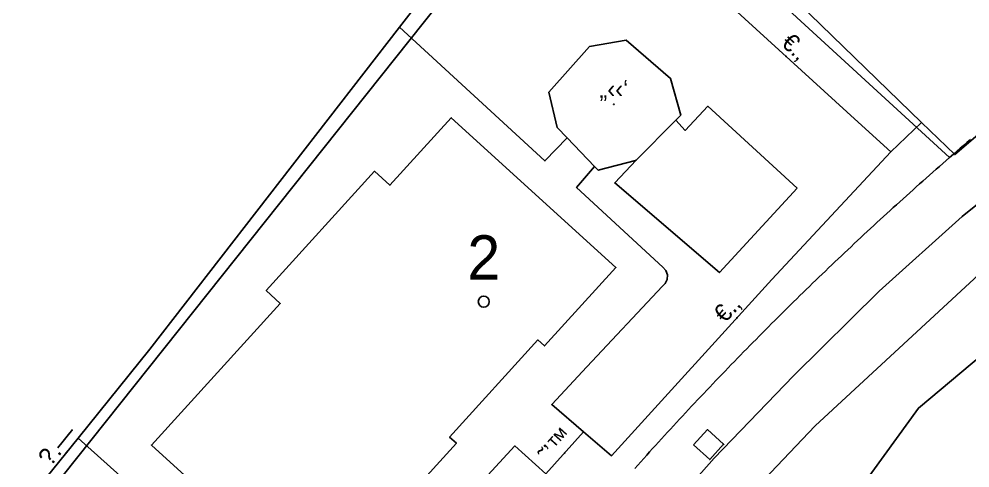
# Model space of a CAD drawing. Header units: metres. Extents: x 218299 to 220222, y 572714 to 574340.
# Drawn here: x 219237.94 to 219280.92, y 573539.99 to 573560.28 of the extents above; entities that cross this region are included whole.
import ezdxf
from ezdxf.enums import TextEntityAlignment as Align

# ---------------------------------------------------------------- set-up
doc = ezdxf.new("R2010")
doc.units = ezdxf.units.M
doc.header["$MEASUREMENT"] = 0
for name, color, linetype in [('1602', 44, 'Continuous'), ('1603', 44, 'Continuous'), ('A_POINTS', 2, 'Continuous'), ('M2200', 253, 'Continuous'), ('M2207', 253, 'Continuous'), ('M2401', 7, 'Continuous'), ('M2404', 7, 'Continuous'), ('M2407', 253, 'Continuous'), ('M2408', 253, 'Continuous'), ('M2420', 253, 'Continuous'), ('M2430', 253, 'Continuous'), ('M2602', 253, 'Continuous'), ('M2605', 253, 'Continuous'), ('M2612', 253, 'Continuous'), ('M5250', 253, 'Continuous')]:
    doc.layers.add(name, color=color, linetype=linetype)
doc.styles.add('HEBTXT', font='HEBTXT')
doc.styles.add('MAVAT_HEBTXT', font='HEBTXT')

# ---------------------------------------------------------------- blocks, each defined once
blk = doc.blocks.new('1603')
at = {"layer": 'A_POINTS'}
blk.add_circle((0, 0), 0.25, dxfattribs=at)
at = {"color": 0, "style": 'HEBTXT'}
blk.add_attdef('PARCEL_NUM', text='', height=2, dxfattribs=at).set_placement((0, 1), align=Align.CENTER)
at = {"color": 0, "style": 'HEBTXT', "flags": 1}
blk.add_attdef('LOT_NUM', text='', height=2, dxfattribs=at).set_placement((0, -2.5), align=Align.CENTER)
blk = doc.blocks.new('M2602')
blk.add_circle((0, 0), 0.025)
at = {"style": 'MAVAT_HEBTXT'}
blk.add_attdef('NAME', text='', height=0.8, dxfattribs=at).set_placement((0, 1.592), align=Align.MIDDLE)
blk = doc.blocks.new('M2605')
blk.add_circle((0, 0), 0.025)
at = {"style": 'MAVAT_HEBTXT'}
blk.add_attdef('NAME', text='', height=0.8, dxfattribs=at).set_placement((0, 1.592), align=Align.MIDDLE)
blk = doc.blocks.new('M2612')
blk.add_circle((0, 0), 0.025)
at = {"style": 'MAVAT_HEBTXT'}
blk.add_attdef('NAME', text='', height=0.8, dxfattribs=at).set_placement((0, 1.592), align=Align.MIDDLE)
blk = doc.blocks.new('M2207')
blk.add_circle((0, 0), 0.025)
at = {"style": 'MAVAT_HEBTXT'}
blk.add_attdef('NAME', text='', height=0.8, dxfattribs=at).set_placement((0, 1.592), align=Align.MIDDLE)
blk = doc.blocks.new('M5250')
blk.add_circle((0, 0), 0.025)
at = {"style": 'MAVAT_HEBTXT'}
blk.add_attdef('NAME', text='', height=0.8, dxfattribs=at).set_placement((0, 1.25), align=Align.MIDDLE)
blk = doc.blocks.new('111')
at = {"layer": 'M2200'}
blk.add_polyline3d([(219251.425, 573534.186, 577.005), (219243.92, 573541.018, 577.005), (219249.746, 573547.428, 577.725), (219249.11, 573548.006, 577.725), (219254.011, 573553.399, 577.725), (219254.704, 573552.769, 577.725), (219257.473, 573555.816, 577.005), (219264.917, 573549.05, 577.005), (219261.691, 573545.501, 577.005), (219261.388, 573545.777, 577.605), (219257.4, 573541.386, 577.605), (219257.71, 573541.101, 577.005)], close=True, dxfattribs=at)
at = {"layer": 'M2207'}
blk.add_polyline3d([(219265.375, 573559.319, 576.165), (219267.38, 573557.595, 576.165), (219267.855, 573555.927, 576.165), (219267.629, 573555.701, 576.165), (219265.831, 573553.902, 576.165), (219265.807, 573553.878, 576.165), (219264.117, 573553.445, 576.165), (219263.956, 573553.612, 576.175), (219262.71, 573554.907, 576.256), (219262.262, 573555.373, 576.285), (219261.892, 573556.975, 576.405), (219263.728, 573559.038, 576.165)], close=True, dxfattribs=at)
at = {"layer": 'M2401'}
blk.add_polyline3d([(219284.416, 573554.441, 574.174), (219280.564, 573551.346, 573.934), (219276.814, 573547.973, 573.574), (219272.938, 573544.147, 573.334), (219269.363, 573540.423, 573.094), (219268.217, 573539.139, 573.094)], dxfattribs=at)
at = {"layer": 'M2404'}
blk.add_polyline3d([(219256.175, 573527.226, 572.494), (219256.175, 573527.226, 572.494), (219257.121, 573527.884, 572.494), (219258.873, 573529.196, 572.734), (219262.536, 573531.855, 572.734), (219266.302, 573534.616, 572.974), (219268.736, 573536.431, 572.854), (219268.736, 573536.431, 572.854), (219268.217, 573539.139, 573.094), (219269.363, 573540.423, 573.094), (219272.938, 573544.147, 573.334), (219276.814, 573547.973, 573.574), (219280.564, 573551.346, 573.934), (219284.416, 573554.441, 574.174)], dxfattribs=at)
at = {"layer": 'M2407'}
for points in [[(219255.135, 573559.915, 573.391), (219261.709, 573553.865, 573.391), (219262.71, 573554.907, 573.391)], [(219273.114, 573552.635, 573.325), (219269.077, 573556.339, 573.415), (219268.044, 573555.245, 573.415), (219267.629, 573555.701, 573.415)], [(219263.956, 573553.612, 573.392), (219263.137, 573552.661, 573.392), (219267.044, 573549.068, 573.272), (219267.178, 573548.911, 573.272), (219267.242, 573548.714, 573.272), (219267.229, 573548.508, 573.272), (219267.138, 573548.322, 573.272), (219267.024, 573548.209, 573.272), (219263.599, 573544.565, 573.272), (219262.015, 573542.855, 573.272), (219263.457, 573541.622, 573.152)], [(219273.114, 573552.635, 573.325), (219269.592, 573548.817, 573.392), (219264.861, 573552.875, 573.392), (219265.831, 573553.902, 573.392)], [(219261.751, 573539.714, 573.152), (219260.349, 573540.982, 573.212), (219256.19, 573536.469, 573.212), (219252.877, 573532.838, 573.212), (219249.811, 573532.892, 573.212), (219245.998, 573536.371, 573.212), (219242.504, 573539.637, 573.332), (219240.61, 573541.341, 573.182)]]:
    blk.add_polyline3d(points, dxfattribs=at)
at = {"layer": 'M2408'}
blk.add_polyline3d([(219277.336, 573554.276, 574.013), (219278.732, 573555.608, 574.013)], dxfattribs=at)
at = {"layer": 'M2420'}
blk.add_lwpolyline([(219256.282, 573513.496), (219264.741, 573523.605), (219278.592, 573542.69), (219304.626, 573564.537), (219307.303, 573565.788), (219310.365, 573566.926), (219340.344, 573578.732), (219372.543, 573585.435), (219385.773, 573586.995), (219397.288, 573586.576), (219420.416, 573580.689), (219424.135, 573580.21), (219472.141, 573566.566)], dxfattribs=at)
at = {"layer": 'M2420', "linetype": 'Continuous', "lineweight": -3}
blk.add_lwpolyline([(219256.282, 573513.496), (219264.741, 573523.605), (219278.592, 573542.69), (219304.626, 573564.537), (219307.303, 573565.788), (219310.365, 573566.926), (219340.344, 573578.732), (219372.543, 573585.435), (219385.773, 573586.995), (219397.288, 573586.576), (219420.416, 573580.689), (219424.135, 573580.21), (219472.141, 573566.566)], dxfattribs=at)
at = {"layer": 'M2430'}
blk.add_polyline3d([(219329.16, 573578.574, 577.289), (219312.942, 573570.703, 576.209), (219300.017, 573563.572, 575.219), (219297.117, 573561.6, 574.949), (219285.906, 573552.97, 573.959), (219273.922, 573541.895, 573.059), (219268.736, 573536.431, 572.789)], dxfattribs=at)
at = {"layer": 'M2602'}
blk.add_polyline3d([(219262.021, 573568.433, 576.302), (219262.021, 573568.433, 576.302), (219270.227, 573560.758, 576.062), (219275.866, 573555.617, 576.062), (219277.336, 573554.276, 576.062), (219277.336, 573554.276, 576.062), (219271.967, 573548.505, 576.062), (219264.71, 573540.542, 575.342), (219263.457, 573541.622, 575.342), (219263.457, 573541.622, 575.342)], dxfattribs=at)
at = {"layer": 'M2605'}
for points in [[(219328.934, 573582.768, 578.372), (219319.809, 573579.41, 577.652), (219314.486, 573576.944, 577.412), (219308.615, 573573.96, 576.932), (219302.282, 573570.289, 576.452), (219296.75, 573566.864, 575.972), (219291.507, 573563.174, 575.732), (219285.783, 573558.905, 575.012), (219280.229, 573554.155, 574.532), (219278.732, 573555.608, 574.642), (219273.687, 573560.504, 575.012), (219266.89, 573566.621, 575.732), (219266.89, 573566.621, 575.732), (219266.89, 573566.621, 575.732)], [(219262.921, 573538.628, 573.182), (219259.533, 573535.048, 573.182), (219255.133, 573530.355, 573.182), (219251.252, 573529.902, 573.182), (219247.826, 573530.128, 573.182), (219242.656, 573533.816, 573.182), (219239.425, 573536.025, 573.182), (219239.425, 573536.025, 573.182), (219240.155, 573537.097, 573.182), (219238.323, 573538.502, 573.182), (219238.323, 573538.502, 573.182), (219240.61, 573541.341, 573.182), (219243.844, 573545.353, 573.182), (219255.135, 573559.915, 573.391), (219256.827, 573562.097, 573.422), (219262.021, 573568.433, 573.422)]]:
    blk.add_polyline3d(points, dxfattribs=at)
at = {"layer": 'M2612'}
blk.add_polyline3d([(219263.457, 573541.622, 575.342), (219263.457, 573541.622, 575.342), (219261.751, 573539.714, 575.102), (219261.751, 573539.714, 575.102)], dxfattribs=at)
at = {"layer": 'M5250'}
blk.add_polyline3d([(219268.424, 573541.033, 573.239), (219269.05, 573541.722, 573.239), (219269.782, 573541.057, 573.239), (219269.155, 573540.368, 573.239), (219268.424, 573541.033, 573.239)], dxfattribs=at)
at = {"layer": 'M2207'}
ref = blk.add_blockref('M2207', (219264.824, 573556.427), dxfattribs=dict(at, xscale=0.5, yscale=0.5, zscale=0.5))
ref.add_attrib('NAME', '„‹‹‘', dxfattribs={"layer": '0', "height": 0.8, "style": 'MAVAT_HEBTXT'}).set_placement((219264.824, 573557.052), align=Align.MIDDLE)
at = {"layer": 'M2602'}
ref = blk.add_blockref('M2602', (219272.607, 573558.588), dxfattribs=dict(at, xscale=0.5, yscale=0.5, zscale=0.5))
ref.add_attrib('NAME', '€.‚', dxfattribs={"layer": '0', "height": 0.8, "rotation": 317.643, "style": 'MAVAT_HEBTXT'}).set_placement((219272.977, 573558.995), align=Align.MIDDLE)
ref = blk.add_blockref('M2602', (219270.385, 573546.77), dxfattribs=dict(at, xscale=0.5, yscale=0.5, zscale=0.5))
ref.add_attrib('NAME', '€.‚', dxfattribs={"layer": '0', "height": 0.8, "rotation": 47.6572, "style": 'MAVAT_HEBTXT'}).set_placement((219269.979, 573547.14), align=Align.MIDDLE)
at = {"layer": 'M2605'}
ref = blk.add_blockref('M2605', (219240.082, 573540.685), dxfattribs=dict(at, xscale=0.5, yscale=0.5, zscale=0.5))
ref.add_attrib('NAME', '\x9a.—', dxfattribs={"layer": '0', "height": 0.8, "rotation": 51.1366, "style": 'MAVAT_HEBTXT'}).set_placement((219239.654, 573541.03), align=Align.MIDDLE)
at = {"layer": 'M2612'}
ref = blk.add_blockref('M2612', (219262.604, 573540.668), dxfattribs=dict(at, xscale=0.5, yscale=0.5, zscale=0.5))
ref.add_attrib('NAME', '˜’™', dxfattribs={"layer": '0', "height": 0.8, "rotation": 48.2116, "style": 'MAVAT_HEBTXT'}).set_placement((219262.194, 573541.034), align=Align.MIDDLE)
at = {"layer": 'M5250', "xscale": 0.5, "yscale": 0.5, "zscale": 0.5}
blk.add_blockref('M5250', (219269.782, 573541.057, 573.239), dxfattribs=at)

msp = doc.modelspace()

# ---------------------------------------------------------------- linework, layer by layer
at = {"layer": '1602'}
for points in [[(219280.9371, 573554.8266), (219280.7853, 573554.6964), (219280.6337, 573554.566), (219280.4822, 573554.4353), (219280.3309, 573554.3046), (219280.1798, 573554.1736), (219279.995, 573554.013), (219263.453, 573569.215), (219237.937, 573537.155)], [(219237.937, 573537.155), (219263.453, 573569.215), (219279.995, 573554.013), (219279.8442, 573553.8816), (219279.6936, 573553.75), (219279.5432, 573553.6182), (219279.3929, 573553.4862), (219279.2428, 573553.3541), (219279.0928, 573553.2217), (219278.9431, 573553.0892), (219278.7934, 573552.9565), (219278.644, 573552.8236), (219278.4947, 573552.6905), (219278.3456, 573552.5572), (219278.1967, 573552.4237), (219278.0479, 573552.29), (219277.8993, 573552.1562), (219277.7509, 573552.0221), (219277.6026, 573551.8879), (219277.4545, 573551.7535), (219277.3066, 573551.6189), (219277.1588, 573551.4841), (219277.0112, 573551.3491), (219276.8638, 573551.214), (219276.7165, 573551.0787), (219276.5694, 573550.9431), (219276.4225, 573550.8074), (219276.2758, 573550.6715), (219276.1292, 573550.5354), (219275.9828, 573550.3992), (219275.8366, 573550.2627), (219275.6906, 573550.1261), (219275.5447, 573549.9893), (219275.399, 573549.8523), (219275.2534, 573549.7151), (219275.1081, 573549.5777), (219274.9629, 573549.4402), (219274.8178, 573549.3025), (219274.673, 573549.1645), (219274.5283, 573549.0265), (219274.3838, 573548.8882), (219274.2395, 573548.7497), (219274.0954, 573548.6111), (219273.9514, 573548.4723), (219273.8076, 573548.3333), (219273.664, 573548.1941), (219273.5205, 573548.0547), (219273.3772, 573547.9152), (219273.2341, 573547.7754), (219273.0912, 573547.6355), (219272.9485, 573547.4955), (219272.8059, 573547.3552), (219272.6635, 573547.2148), (219272.5213, 573547.0741), (219272.3792, 573546.9333), (219272.2374, 573546.7924), (219272.0957, 573546.6512), (219271.9542, 573546.5099), (219271.8128, 573546.3684), (219271.6717, 573546.2267), (219271.5307, 573546.0848), (219271.3899, 573545.9428), (219271.2493, 573545.8005), (219271.1089, 573545.6581), (219270.9686, 573545.5156), (219270.8285, 573545.3728), (219270.6886, 573545.2299), (219270.5489, 573545.0868), (219270.4094, 573544.9435), (219270.27, 573544.8), (219270.1308, 573544.6564), (219269.9918, 573544.5126), (219269.853, 573544.3686), (219269.7144, 573544.2245), (219269.5759, 573544.0802), (219269.4377, 573543.9357), (219269.2996, 573543.791), (219269.1617, 573543.6461), (219269.0239, 573543.5011), (219268.8864, 573543.3559), (219268.749, 573543.2105), (219268.6119, 573543.065), (219268.4749, 573542.9193), (219268.338, 573542.7734), (219268.2014, 573542.6273), (219268.065, 573542.4811), (219267.9287, 573542.3347), (219267.7926, 573542.1881), (219267.6568, 573542.0414), (219267.521, 573541.8945), (219267.3855, 573541.7474), (219267.2502, 573541.6001), (219267.115, 573541.4527), (219266.9801, 573541.3051), (219266.8453, 573541.1574), (219266.7107, 573541.0094), (219266.5763, 573540.8613), (219266.4421, 573540.713), (219266.308, 573540.5646), (219266.1742, 573540.416), (219266.0405, 573540.2672), (219265.9071, 573540.1183), (219265.7738, 573539.9692)], [(219265.7738, 573539.9692), (219265.9071, 573540.1183), (219266.0405, 573540.2672), (219266.1742, 573540.416), (219266.308, 573540.5646), (219266.4421, 573540.713), (219266.5763, 573540.8613), (219266.7107, 573541.0094), (219266.8453, 573541.1574), (219266.9801, 573541.3051), (219267.115, 573541.4527), (219267.2502, 573541.6001), (219267.3855, 573541.7474), (219267.521, 573541.8945), (219267.6568, 573542.0414), (219267.7926, 573542.1881), (219267.9287, 573542.3347), (219268.065, 573542.4811), (219268.2014, 573542.6273), (219268.338, 573542.7734), (219268.4749, 573542.9193), (219268.6119, 573543.065), (219268.749, 573543.2105), (219268.8864, 573543.3559), (219269.0239, 573543.5011), (219269.1617, 573543.6461), (219269.2996, 573543.791), (219269.4377, 573543.9357), (219269.5759, 573544.0802), (219269.7144, 573544.2245), (219269.853, 573544.3686), (219269.9918, 573544.5126), (219270.1308, 573544.6564), (219270.27, 573544.8), (219270.4094, 573544.9435), (219270.5489, 573545.0868), (219270.6886, 573545.2299), (219270.8285, 573545.3728), (219270.9686, 573545.5156), (219271.1089, 573545.6581), (219271.2493, 573545.8005), (219271.3899, 573545.9428), (219271.5307, 573546.0848), (219271.6717, 573546.2267), (219271.8128, 573546.3684), (219271.9542, 573546.5099), (219272.0957, 573546.6512), (219272.2374, 573546.7924), (219272.3792, 573546.9333), (219272.5213, 573547.0741), (219272.6635, 573547.2148), (219272.8059, 573547.3552), (219272.9485, 573547.4955), (219273.0912, 573547.6355), (219273.2341, 573547.7754), (219273.3772, 573547.9152), (219273.5205, 573548.0547), (219273.664, 573548.1941), (219273.8076, 573548.3333), (219273.9514, 573548.4723), (219274.0954, 573548.6111), (219274.2395, 573548.7497), (219274.3838, 573548.8882), (219274.5283, 573549.0265), (219274.673, 573549.1645), (219274.8178, 573549.3025), (219274.9629, 573549.4402), (219275.1081, 573549.5777), (219275.2534, 573549.7151), (219275.399, 573549.8523), (219275.5447, 573549.9893), (219275.6906, 573550.1261), (219275.8366, 573550.2627), (219275.9828, 573550.3992), (219276.1292, 573550.5354), (219276.2758, 573550.6715), (219276.4225, 573550.8074), (219276.5694, 573550.9431), (219276.7165, 573551.0787), (219276.8638, 573551.214), (219277.0112, 573551.3491), (219277.1588, 573551.4841), (219277.3066, 573551.6189), (219277.4545, 573551.7535), (219277.6026, 573551.8879), (219277.7509, 573552.0221), (219277.8993, 573552.1562), (219278.0479, 573552.29), (219278.1967, 573552.4237), (219278.3456, 573552.5572), (219278.4947, 573552.6905), (219278.644, 573552.8236), (219278.7934, 573552.9565), (219278.9431, 573553.0892), (219279.0928, 573553.2217), (219279.2428, 573553.3541), (219279.3929, 573553.4862), (219279.5432, 573553.6182), (219279.6936, 573553.75), (219279.8442, 573553.8816), (219279.995, 573554.013), (219280.1798, 573554.1736), (219280.3309, 573554.3046), (219280.4822, 573554.4353), (219280.6337, 573554.566), (219280.7853, 573554.6964), (219280.9371, 573554.8266)]]:
    msp.add_lwpolyline(points, dxfattribs=at)

# ---------------------------------------------------------------- block references
msp.add_blockref('111', (0, 0))
at = {"layer": '1603'}
msp.add_blockref('1603', (219258.9452, 573547.5038), dxfattribs=at).add_auto_attribs({'PARCEL_NUM': '2'})

doc.saveas('drawing.dxf')
